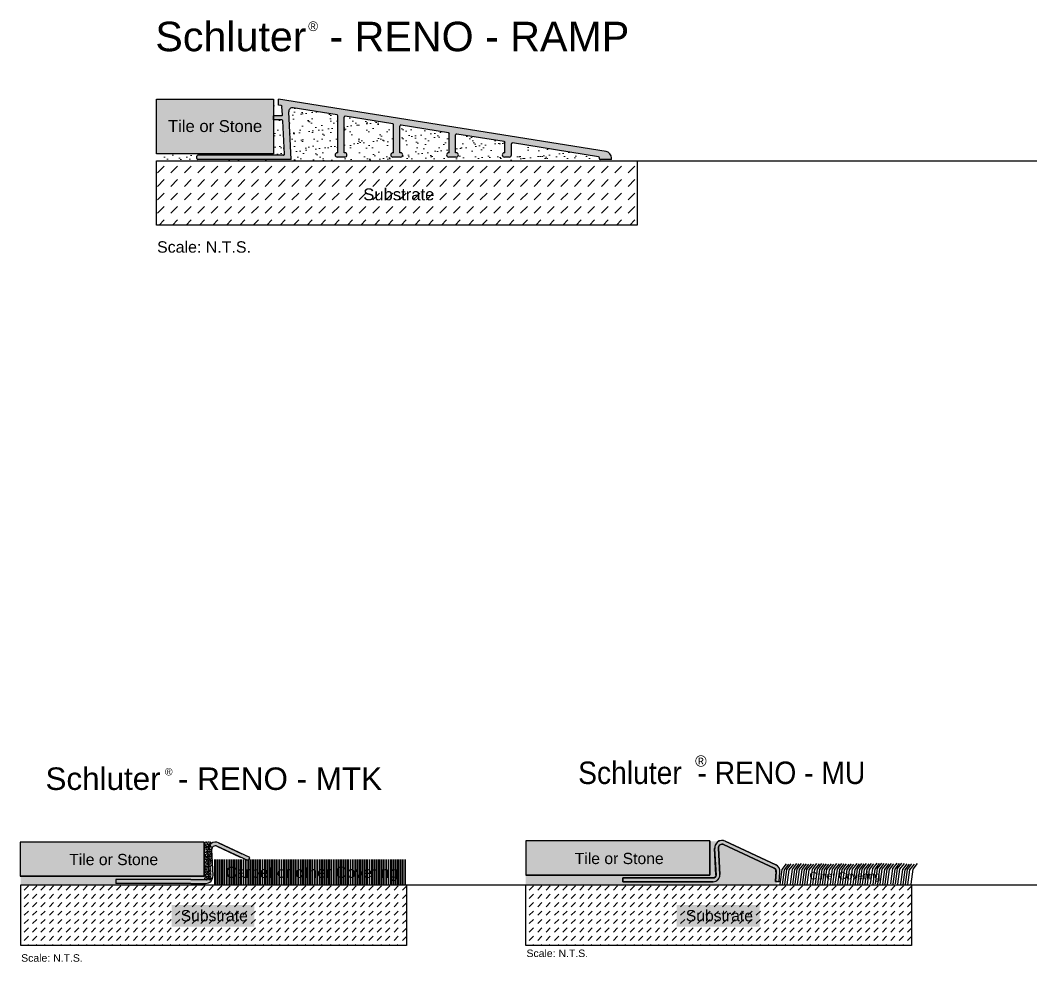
# Model space of a CAD drawing. Header units: inches. Extents: x -272 to 9, y 8 to 62.
# Drawn here: x -90.77 to -80.15, y 51.61 to 61.51 of the extents above; entities that cross this region are included whole.
import ezdxf

# ---------------------------------------------------------------- set-up
doc = ezdxf.new("R2010")
doc.units = ezdxf.units.IN
doc.header["$LTSCALE"] = 0.75
doc.header["$MEASUREMENT"] = 0
doc.linetypes.add('VONLAYER', pattern=[0])
for name, color, linetype in [('1', 1, 'Continuous'), ('150_B90', 7, 'Continuous'), ('Bem', 3, 'Continuous'), ('INSTALLED', 7, 'Continuous'), ('Profil', 7, 'Continuous'), ('TEXT', 7, 'Continuous'), ('var3', 7, 'Continuous'), ('var4', 7, 'Continuous')]:
    doc.layers.add(name, color=color, linetype=linetype)
doc.layers.add('HATCH', color=249, linetype='Continuous', lineweight=15)
doc.styles.add('ARIAL', font='arial.ttf')
doc.styles.add('STYLE1', font='arial.ttf')
pattern_1 = [(37.5, (-98.246777, 48.623307), (-0.000629932, 0.0192682), [0, -0.01519997, 0, -0.016999966, 0, -0.016249968]), (7.5, (-98.246777, 48.623307), (0.01769773, 0.028221404), [0, -0.008199984, 0, -0.013699973, 0, -0.00524999]), (327.5, (-98.259077, 48.623307), (0.03114137, 5.6582e-05), [0, -0.00499999, 0, -0.017999964, 0, -0.023499953]), (317.5, (-98.259077, 48.623307), (0.03006122, 0.00877673), [0, -0.002499995, 0, -0.011799976, 0, -0.013499973])]

# ---------------------------------------------------------------- blocks, each defined once
blk = doc.blocks.new('A$C5E5F01BA')
at = {"layer": 'Profil'}
for p, q in [((27.37, 10.81), (40.84, 4.53)), ((24.53, 9), (24.53, 9)), ((24.9, 1.79), (24.53, 8.9)), ((25.9, 1.84), (25.53, 8.95)), ((26.95, 9.91), (40.42, 3.63)), ((0, 1), (24.16, 1)), ((0, 0), (0, 1)), ((40.77, 0.09), (41, 2.68)), ((41.77, 0), (40.77, 0.09)), ((41.77, 0), (41.99, 2.55)), ((0, 0), (24.16, 0))]:
    blk.add_line(p, q, dxfattribs=at)
for centre, radius, start, end in [((26.53, 9), 2, 65, 183), ((26.53, 9), 1, 65, 183), ((40, 2.72), 1, 355, 65), ((40, 2.72), 2, 355, 65), ((24.15, 1.75), 1.75, 270.0589, 4.0494), ((24.16, 1.75), 0.75, 270, 3)]:
    blk.add_arc(centre, radius, start, end, dxfattribs=at)

msp = doc.modelspace()

# ---------------------------------------------------------------- hatches: boundary and pattern name
for color, points in [(253, [(-88.839, 52.87), (-90.774, 52.87), (-90.774, 52.512), (-88.839, 52.512)]), (253, [(-83.523, 52.881), (-85.458, 52.881), (-85.458, 52.523), (-83.523, 52.523)]), (0, [(-83.361, 52.878, 0.565773), (-83.473, 52.803), (-83.458, 52.523, -0.429634), (-83.488, 52.492), (-84.439, 52.492), (-84.439, 52.453), (-83.488, 52.453, 0.445903), (-83.419, 52.529), (-83.434, 52.805, -0.565773), (-83.378, 52.843), (-82.848, 52.595, -0.315299), (-82.825, 52.556), (-82.834, 52.456), (-82.795, 52.453), (-82.786, 52.553, 0.315299), (-82.831, 52.631)])]:
    msp.add_hatch(color=color).paths.add_polyline_path(points)
h = msp.add_hatch()
h.set_pattern_fill('AR-SAND', color=256, scale=0.0007874, style=0)
h.set_pattern_definition([(37.5, (-88.07357, 47.676087), (-0.00125986, 0.0385364), [0, -0.03039994, 0, -0.03399993, 0, -0.03249994]), (7.5, (-88.07357, 47.676087), (0.03539546, 0.0564428), [0, -0.01639997, 0, -0.02739995, 0, -0.01049998]), (327.5, (-88.09817, 47.676087), (0.06228274, 0.00011316), [0, -0.00999998, 0, -0.03599993, 0, -0.0469999]), (317.5, (-88.09817, 47.676087), (0.06012244, 0.01755345), [0, -0.00499999, 0, -0.02359995, 0, -0.02699995])])
h.paths.add_polyline_path([(-84.439, 52.488), (-83.488, 52.488, 0.429634), (-83.458, 52.519), (-83.473, 52.799, -0.30315), (-83.428, 52.874), (-83.435, 52.877), (-83.523, 52.877), (-83.523, 52.519), (-85.458, 52.519), (-85.458, 52.413), (-82.819, 52.413), (-82.822, 52.451), (-82.834, 52.452), (-82.827, 52.526), (-82.831, 52.577, 0.142824), (-82.848, 52.591), (-83.378, 52.838, 0.565773), (-83.434, 52.801), (-83.419, 52.525, -0.445596), (-83.488, 52.448), (-84.439, 52.448)])
h = msp.add_hatch()
h.set_pattern_fill('DASH', color=256, scale=0.019685, angle=45, style=0)
h.set_pattern_definition([(45, (-93.384093, 47.6803), (9e-18, 0.08838817), [0.0624999, -0.0624999])])
h.paths.add_polyline_path([(-90.769, 52.418), (-86.713, 52.418), (-86.713, 51.781), (-90.769, 51.781)])
h = msp.add_hatch()
h.set_pattern_fill('DASH', color=256, scale=0.019685, angle=45, style=0)
h.set_pattern_definition([(45, (-88.07357, 47.6803), (9e-18, 0.08838817), [0.0624999, -0.0624999])])
h.paths.add_polyline_path([(-85.458, 52.418), (-81.402, 52.418), (-81.402, 51.781), (-85.458, 51.781)])
at = {"true_color": 0xffffff}
for points in [[(-89.181, 52.207), (-88.311, 52.207), (-88.311, 51.979), (-89.181, 51.979)], [(-83.871, 52.207), (-83, 52.207), (-83, 51.979), (-83.871, 51.979)]]:
    msp.add_hatch(color=7, dxfattribs=at).paths.add_polyline_path(points)
at = {"layer": 'Bem'}
msp.add_hatch(color=0, dxfattribs=at).paths.add_polyline_path([(-88.689, 52.861, 0.567987), (-88.801, 52.785), (-88.787, 52.516, -0.428611), (-88.826, 52.474), (-88.981, 52.474), (-89.769, 52.474), (-89.769, 52.435), (-88.981, 52.435), (-88.826, 52.435, 0.429635), (-88.748, 52.518), (-88.762, 52.787, -0.569168), (-88.706, 52.825), (-88.376, 52.671), (-88.359, 52.707)])
h = msp.add_hatch(dxfattribs=at)
h.set_pattern_fill('AR-SAND', scale=0.0003937, style=0)
h.set_pattern_definition(pattern_1)
h.paths.add_polyline_path([(-88.84, 52.873), (-88.764, 52.873), (-88.764, 52.471), (-88.84, 52.471)])
h = msp.add_hatch(dxfattribs=at)
h.set_pattern_fill('PLAST', color=1, scale=0.003937, angle=90, style=0)
h.set_pattern_definition([(90, (-98.246777, 48.623307), (-0.02499995, 2e-18), []), (90, (-98.249902, 48.623307), (-0.02499995, 2e-18), []), (90, (-98.253027, 48.623307), (-0.02499995, 2e-18), [])])
h.paths.add_polyline_path([(-88.733, 52.685), (-86.715, 52.685), (-86.715, 52.422), (-88.733, 52.422)])
h = msp.add_hatch(dxfattribs=at)
h.set_pattern_fill('AR-SAND', scale=0.0003937, style=0)
h.set_pattern_definition(pattern_1)
h.paths.add_polyline_path([(-88.818, 52.511), (-90.769, 52.511), (-90.769, 52.417), (-88.818, 52.417)])
at = {"layer": 'HATCH', "linetype": 'Continuous'}
for color, points in [(254, [(-88.11, 60.11), (-88.11, 60.685), (-89.34, 60.685), (-89.34, 60.11)]), (7, [(-87.951, 60.551, -0.477511), (-87.905, 60.592), (-87.443, 60.518, -0.368424), (-87.435, 60.509), (-87.435, 60.119), (-87.441, 60.119, 1), (-87.441, 60.074), (-87.361, 60.074, 1), (-87.361, 60.119), (-87.368, 60.119), (-87.368, 60.495, -0.461535), (-87.356, 60.505), (-86.857, 60.425, -0.368424), (-86.849, 60.415), (-86.849, 60.119), (-86.855, 60.119, 1), (-86.855, 60.074), (-86.775, 60.074, 1), (-86.775, 60.119), (-86.782, 60.119), (-86.782, 60.401, -0.461535), (-86.77, 60.411), (-86.271, 60.331, -0.368424), (-86.263, 60.321), (-86.263, 60.119), (-86.269, 60.119, 1), (-86.269, 60.074), (-86.189, 60.074, 1), (-86.189, 60.119), (-86.196, 60.119), (-86.196, 60.307, -0.461535), (-86.184, 60.317), (-85.685, 60.237, -0.368424), (-85.677, 60.227), (-85.677, 60.119), (-85.683, 60.119, 1), (-85.683, 60.074), (-85.632, 60.074, 0.414214), (-85.61, 60.097), (-85.61, 60.213, -0.461535), (-85.598, 60.223), (-84.694, 60.078, -0.368424), (-84.685, 60.068), (-84.685, 60.059, 0.414214), (-84.676, 60.049), (-84.557, 60.049), (-84.557, 60.065, 0.368424), (-84.615, 60.133), (-88.057, 60.685), (-88.057, 60.62), (-88.03, 60.616, -0.353628), (-88.022, 60.606), (-88.017, 60.52, -0.429634), (-88.027, 60.51), (-88.11, 60.51), (-88.11, 60.465), (-88.024, 60.465, -0.39896), (-88.014, 60.456), (-87.995, 60.104, -0.429634), (-88.005, 60.094), (-88.907, 60.094, 0.414214), (-88.917, 60.084), (-88.917, 60.059, 0.414214), (-88.907, 60.049), (-87.925, 60.049)])]:
    msp.add_hatch(color=color, dxfattribs=at).paths.add_polyline_path(points)
h = msp.add_hatch(dxfattribs=at)
h.set_pattern_fill('AR-SAND', scale=0.075, style=0)
h.set_pattern_definition([(37.5, (-101.77622, 60.04921), (-0.0047245, 0.1445118), [0, -0.114, 0, -0.1275, 0, -0.121875]), (7.5, (-101.77622, 60.0492), (0.1327333, 0.211661), [0, -0.0615, 0, -0.10275, 0, -0.039375]), (327.5, (-101.86847, 60.04921), (0.2335606, 0.0004244), [0, -0.0375, 0, -0.135, 0, -0.17625]), (317.5, (-101.86847, 60.0492), (0.2254595, 0.0658257), [0, -0.01875, 0, -0.0885, 0, -0.10125])])
h.paths.add_polyline_path([(-88.917, 60.084, -0.414214), (-88.907, 60.094), (-88.005, 60.094, 0.429634), (-87.995, 60.104), (-88.014, 60.456, 0.39896), (-88.024, 60.465), (-88.11, 60.465), (-88.11, 60.11), (-89.34, 60.11), (-89.34, 60.034), (-84.557, 60.034), (-84.557, 60.049), (-84.676, 60.049, -0.414214), (-84.685, 60.059), (-84.685, 60.068, 0.368424), (-84.694, 60.078), (-85.598, 60.223, 0.461535), (-85.61, 60.213), (-85.61, 60.097, -0.414214), (-85.632, 60.074), (-85.683, 60.074, -1), (-85.683, 60.119), (-85.677, 60.119), (-85.677, 60.227, 0.368424), (-85.685, 60.237), (-86.184, 60.317, 0.461535), (-86.196, 60.307), (-86.196, 60.119), (-86.189, 60.119, -1), (-86.189, 60.074), (-86.269, 60.074, -1), (-86.269, 60.119), (-86.263, 60.119), (-86.263, 60.321, 0.368424), (-86.271, 60.331), (-86.77, 60.411, 0.461535), (-86.782, 60.401), (-86.782, 60.119), (-86.775, 60.119, -1), (-86.775, 60.074), (-86.855, 60.074, -1), (-86.855, 60.119), (-86.849, 60.119), (-86.849, 60.415, 0.368424), (-86.857, 60.425), (-87.356, 60.505, 0.461535), (-87.368, 60.495), (-87.368, 60.119), (-87.361, 60.119, -1), (-87.361, 60.074), (-87.441, 60.074, -1), (-87.441, 60.119), (-87.435, 60.119), (-87.435, 60.509, 0.368424), (-87.443, 60.518), (-87.905, 60.592, 0.477511), (-87.951, 60.551), (-87.925, 60.049), (-88.907, 60.049, -0.414214), (-88.917, 60.059)])
h.paths.add_polyline_path([(-88.022, 60.606, 0.353628), (-88.03, 60.616), (-88.057, 60.62), (-88.057, 60.685), (-88.11, 60.685), (-88.11, 60.51), (-88.027, 60.51, 0.429634), (-88.017, 60.52)])
h = msp.add_hatch(dxfattribs=at)
h.set_pattern_fill('DASH', scale=0.8, angle=45, style=0)
h.set_pattern_definition([(45, (-101.77622, 60.04921), (1e-17, 0.14142136), [0.1, -0.1])])
h.paths.add_polyline_path([(-84.287, 60.034), (-89.34, 60.034), (-89.34, 59.36), (-84.287, 59.36)])
h.paths.add_polyline_path([(-87.199, 59.585), (-86.387, 59.585), (-86.387, 59.779), (-87.199, 59.779)], flags=24)

# ---------------------------------------------------------------- linework, layer by layer
for p, q in [((-88.839, 52.87), (-88.839, 52.512)), ((-83.523, 52.881), (-83.523, 52.523)), ((-83.428, 52.878), (-83.435, 52.881)), ((-82.848, 52.595), (-83.378, 52.843)), ((-83.458, 52.523), (-83.473, 52.803)), ((-83.434, 52.805), (-83.419, 52.529)), ((-88.839, 52.512), (-90.774, 52.512)), ((-83.523, 52.523), (-85.458, 52.523)), ((-84.439, 52.492), (-83.488, 52.492)), ((-84.439, 52.453), (-84.439, 52.492)), ((-82.834, 52.456), (-82.827, 52.53)), ((-82.827, 52.53), (-82.831, 52.581)), ((-83.488, 52.453), (-84.439, 52.453)), ((-82.822, 52.455), (-82.834, 52.456))]:
    msp.add_line(p, q)
at = {"color": 1}
for p, q in [((-82.764, 52.582), (-82.718, 52.641)), ((-82.739, 52.578), (-82.693, 52.637)), ((-82.714, 52.582), (-82.667, 52.641)), ((-82.688, 52.578), (-82.642, 52.637)), ((-82.655, 52.586), (-82.608, 52.645)), ((-82.629, 52.582), (-82.583, 52.641)), ((-82.604, 52.586), (-82.558, 52.645)), ((-82.579, 52.582), (-82.532, 52.641)), ((-82.553, 52.582), (-82.507, 52.641)), ((-82.528, 52.578), (-82.482, 52.637)), ((-82.503, 52.582), (-82.456, 52.641)), ((-82.478, 52.578), (-82.431, 52.637)), ((-82.444, 52.586), (-82.397, 52.645)), ((-82.419, 52.582), (-82.372, 52.641)), ((-82.393, 52.586), (-82.347, 52.645)), ((-82.368, 52.582), (-82.322, 52.641)), ((-82.343, 52.582), (-82.296, 52.641)), ((-82.317, 52.578), (-82.271, 52.637)), ((-82.292, 52.582), (-82.246, 52.641)), ((-82.267, 52.578), (-82.22, 52.637)), ((-82.233, 52.586), (-82.187, 52.645)), ((-82.208, 52.582), (-82.161, 52.641)), ((-82.182, 52.586), (-82.136, 52.645)), ((-82.157, 52.582), (-82.111, 52.641)), ((-82.132, 52.582), (-82.085, 52.641)), ((-82.107, 52.578), (-82.06, 52.637)), ((-82.081, 52.582), (-82.035, 52.641)), ((-82.056, 52.578), (-82.01, 52.637)), ((-82.022, 52.586), (-81.976, 52.645)), ((-81.997, 52.582), (-81.951, 52.641)), ((-81.972, 52.586), (-81.925, 52.645)), ((-81.946, 52.582), (-81.9, 52.641)), ((-81.921, 52.586), (-81.875, 52.645)), ((-81.896, 52.582), (-81.849, 52.641)), ((-81.87, 52.586), (-81.824, 52.645)), ((-81.845, 52.582), (-81.799, 52.641)), ((-81.811, 52.59), (-81.765, 52.649)), ((-81.786, 52.586), (-81.74, 52.645)), ((-81.761, 52.59), (-81.714, 52.649)), ((-81.736, 52.586), (-81.689, 52.645)), ((-81.71, 52.586), (-81.664, 52.645)), ((-81.685, 52.582), (-81.639, 52.641)), ((-81.66, 52.586), (-81.613, 52.645)), ((-81.634, 52.582), (-81.588, 52.641)), ((-81.601, 52.59), (-81.554, 52.649)), ((-81.575, 52.586), (-81.529, 52.645)), ((-81.55, 52.59), (-81.504, 52.649)), ((-81.525, 52.586), (-81.478, 52.645)), ((-81.495, 52.582), (-81.449, 52.641)), ((-81.47, 52.578), (-81.424, 52.637)), ((-81.445, 52.582), (-81.398, 52.641)), ((-81.419, 52.578), (-81.373, 52.637)), ((-81.386, 52.586), (-81.339, 52.645)), ((-82.785, 52.422), (-82.764, 52.582)), ((-82.76, 52.418), (-82.739, 52.578)), ((-82.735, 52.422), (-82.714, 52.582)), ((-82.709, 52.418), (-82.688, 52.578)), ((-82.676, 52.426), (-82.655, 52.586)), ((-82.65, 52.422), (-82.629, 52.582)), ((-82.625, 52.426), (-82.604, 52.586)), ((-82.6, 52.422), (-82.579, 52.582)), ((-82.575, 52.422), (-82.553, 52.582)), ((-82.549, 52.418), (-82.528, 52.578)), ((-82.524, 52.422), (-82.503, 52.582)), ((-82.499, 52.418), (-82.478, 52.578)), ((-82.465, 52.426), (-82.444, 52.586)), ((-82.44, 52.422), (-82.419, 52.582)), ((-82.414, 52.426), (-82.393, 52.586)), ((-82.389, 52.422), (-82.368, 52.582)), ((-82.364, 52.422), (-82.343, 52.582)), ((-82.338, 52.418), (-82.317, 52.578)), ((-82.313, 52.422), (-82.292, 52.582)), ((-82.288, 52.418), (-82.267, 52.578)), ((-82.254, 52.426), (-82.233, 52.586)), ((-82.229, 52.422), (-82.208, 52.582)), ((-82.204, 52.426), (-82.182, 52.586)), ((-82.178, 52.422), (-82.157, 52.582)), ((-82.153, 52.422), (-82.132, 52.582)), ((-82.128, 52.418), (-82.107, 52.578)), ((-82.102, 52.422), (-82.081, 52.582)), ((-82.077, 52.418), (-82.056, 52.578)), ((-82.043, 52.426), (-82.022, 52.586)), ((-82.018, 52.422), (-81.997, 52.582)), ((-81.993, 52.426), (-81.972, 52.586)), ((-81.967, 52.422), (-81.946, 52.582)), ((-81.942, 52.426), (-81.921, 52.586)), ((-81.917, 52.422), (-81.896, 52.582)), ((-81.892, 52.426), (-81.87, 52.586)), ((-81.866, 52.422), (-81.845, 52.582)), ((-81.833, 52.43), (-81.811, 52.59)), ((-81.807, 52.426), (-81.786, 52.586)), ((-81.782, 52.43), (-81.761, 52.59)), ((-81.757, 52.426), (-81.736, 52.586)), ((-81.731, 52.426), (-81.71, 52.586)), ((-81.706, 52.422), (-81.685, 52.582)), ((-81.681, 52.426), (-81.66, 52.586)), ((-81.655, 52.422), (-81.634, 52.582)), ((-81.622, 52.43), (-81.601, 52.59)), ((-81.596, 52.426), (-81.575, 52.586)), ((-81.571, 52.43), (-81.55, 52.59)), ((-81.546, 52.426), (-81.525, 52.586)), ((-81.516, 52.422), (-81.495, 52.582)), ((-81.491, 52.418), (-81.47, 52.578)), ((-81.466, 52.422), (-81.445, 52.582)), ((-81.44, 52.418), (-81.419, 52.578)), ((-81.407, 52.426), (-81.386, 52.586))]:
    msp.add_line(p, q, dxfattribs=at)
for points in [[(-88.839, 52.87), (-90.774, 52.87), (-90.774, 52.512), (-88.839, 52.512)], [(-83.523, 52.881), (-85.458, 52.881), (-85.458, 52.523), (-83.523, 52.523)]]:
    msp.add_lwpolyline(points, close=True, dxfattribs=at)
msp.add_lwpolyline([(-83.361, 52.878, 0.565773), (-83.473, 52.803), (-83.458, 52.523, -0.429634), (-83.488, 52.492), (-84.439, 52.492), (-84.439, 52.453), (-83.488, 52.453, 0.445596), (-83.419, 52.529), (-83.434, 52.805, -0.565773), (-83.378, 52.843), (-82.848, 52.595, -0.315299), (-82.825, 52.556), (-82.834, 52.456), (-82.795, 52.453), (-82.786, 52.553, 0.315299), (-82.831, 52.631)], format="xyb", close=True)
for points in [[(-90.769, 52.418), (-86.713, 52.418), (-86.713, 51.781), (-90.769, 51.781)], [(-85.458, 52.418), (-81.402, 52.418), (-81.402, 51.781), (-85.458, 51.781)]]:
    msp.add_lwpolyline(points, close=True)
for centre, radius, start, end in [((-83.394, 52.807), 0.0787, 115.5412, 183), ((-83.394, 52.807), 0.0394, 65, 183), ((-82.864, 52.56), 0.0394, 32.487, 65), ((-83.488, 52.522), 0.0691, 270.0589, 6.129), ((-83.488, 52.522), 0.0295, 270, 3)]:
    msp.add_arc(centre, radius, start, end)
at = {"layer": '1'}
for p, q in [((-89.34, 60.034), (-50.345, 60.034)), ((-90.769, 52.418), (8.64, 52.418))]:
    msp.add_line(p, q, dxfattribs=at)
at = {"layer": '150_B90', "color": 7, "linetype": 'Continuous'}
for p, q in [((-84.615, 60.133), (-88.057, 60.685)), ((-88.057, 60.62), (-88.057, 60.685)), ((-88.03, 60.616), (-88.057, 60.62)), ((-88.017, 60.52), (-88.022, 60.606)), ((-87.443, 60.518), (-87.905, 60.592)), ((-88.11, 60.465), (-88.11, 60.51)), ((-88.027, 60.51), (-88.11, 60.51)), ((-88.024, 60.465), (-88.11, 60.465)), ((-87.925, 60.049), (-87.951, 60.551)), ((-87.435, 60.119), (-87.435, 60.509)), ((-87.368, 60.119), (-87.368, 60.495)), ((-86.857, 60.425), (-87.356, 60.505)), ((-87.995, 60.104), (-88.014, 60.456)), ((-86.849, 60.119), (-86.849, 60.415)), ((-86.782, 60.119), (-86.782, 60.401)), ((-86.271, 60.331), (-86.77, 60.411)), ((-86.263, 60.119), (-86.263, 60.321)), ((-86.196, 60.119), (-86.196, 60.307)), ((-85.685, 60.237), (-86.184, 60.317)), ((-85.677, 60.119), (-85.677, 60.227)), ((-85.61, 60.097), (-85.61, 60.213)), ((-84.694, 60.078), (-85.598, 60.223)), ((-88.917, 60.059), (-88.917, 60.084)), ((-88.005, 60.094), (-88.907, 60.094)), ((-87.925, 60.049), (-88.907, 60.049)), ((-87.435, 60.119), (-87.441, 60.119)), ((-87.361, 60.074), (-87.441, 60.074)), ((-87.361, 60.119), (-87.368, 60.119)), ((-86.849, 60.119), (-86.855, 60.119)), ((-86.775, 60.074), (-86.855, 60.074)), ((-86.775, 60.119), (-86.782, 60.119)), ((-86.263, 60.119), (-86.269, 60.119)), ((-86.189, 60.074), (-86.269, 60.074)), ((-86.189, 60.119), (-86.196, 60.119)), ((-85.677, 60.119), (-85.683, 60.119)), ((-85.632, 60.074), (-85.683, 60.074)), ((-84.685, 60.059), (-84.685, 60.068)), ((-84.557, 60.049), (-84.676, 60.049)), ((-84.557, 60.049), (-84.557, 60.065))]:
    msp.add_line(p, q, dxfattribs=at)
for centre, radius, start, end in [((-88.031, 60.606), 0.00984, 3, 80.9), ((-87.911, 60.553), 0.0402, 80.9, 183), ((-88.027, 60.52), 0.00984, 270, 3), ((-88.024, 60.455), 0.00984, 3, 90), ((-87.444, 60.509), 0.00984, 0, 80.9), ((-87.358, 60.495), 0.00984, 80.9, 180), ((-86.858, 60.415), 0.00984, 0, 80.9), ((-86.772, 60.401), 0.00984, 80.9, 180), ((-86.272, 60.321), 0.00984, 0, 80.9), ((-86.186, 60.307), 0.00984, 80.9, 180), ((-85.686, 60.227), 0.00984, 0, 80.9), ((-85.6, 60.213), 0.00984, 80.9, 180), ((-88.907, 60.084), 0.00984, 90, 180), ((-88.907, 60.059), 0.00984, 180, 270), ((-88.005, 60.104), 0.00984, 270, 3), ((-87.441, 60.097), 0.0224, 90, 270), ((-87.361, 60.097), 0.0224, 270, 90), ((-86.855, 60.097), 0.0224, 90, 270), ((-86.775, 60.097), 0.0224, 270, 90), ((-86.269, 60.097), 0.0224, 90, 270), ((-86.189, 60.097), 0.0224, 270, 90), ((-85.683, 60.097), 0.0224, 90, 270), ((-85.632, 60.097), 0.0224, 270, 0), ((-84.695, 60.068), 0.00984, 0, 80.9), ((-84.676, 60.059), 0.00984, 180, 270), ((-84.626, 60.065), 0.0689, 0, 80.9)]:
    msp.add_arc(centre, radius, start, end, dxfattribs=at)
at = {"layer": 'INSTALLED', "color": 1, "linetype": 'Continuous'}
for p, q in [((-89.34, 60.685), (-88.11, 60.685)), ((-89.34, 60.11), (-89.34, 60.685)), ((-88.11, 60.685), (-88.11, 60.11)), ((-88.11, 60.11), (-89.34, 60.11)), ((-89.34, 60.034), (-84.287, 60.034)), ((-89.34, 60.034), (-84.287, 60.034)), ((-89.34, 59.36), (-89.34, 60.034)), ((-84.287, 60.034), (-84.287, 59.36)), ((-84.287, 59.36), (-89.34, 59.36))]:
    msp.add_line(p, q, dxfattribs=at)
at = {"layer": 'var3', "color": 7, "linetype": 'ByBlock'}
for p, q in [((-88.705, 52.825), (-88.461, 52.712)), ((-88.688, 52.861), (-88.445, 52.747)), ((-88.786, 52.516), (-88.8, 52.785)), ((-88.747, 52.518), (-88.761, 52.788)), ((-88.981, 52.475), (-89.768, 52.475)), ((-89.768, 52.475), (-89.768, 52.435)), ((-88.981, 52.435), (-89.768, 52.435)), ((-88.981, 52.475), (-88.825, 52.475)), ((-88.981, 52.435), (-88.825, 52.435))]:
    msp.add_line(p, q, dxfattribs=at)
at = {"layer": 'var3', "linetype": 'ByBlock'}
for p, q in [((-88.375, 52.671), (-88.705, 52.825)), ((-88.359, 52.707), (-88.688, 52.861)), ((-88.375, 52.671), (-88.359, 52.707))]:
    msp.add_line(p, q, dxfattribs=at)
at = {"layer": 'var3', "color": 7, "linetype": 'ByBlock'}
for centre, radius, start, end in [((-88.722, 52.79), 0.0787, 64.9999, 183.0001), ((-88.722, 52.79), 0.0394, 64.9999, 183.0001), ((-88.825, 52.514), 0.0787, 270, 3.0001), ((-88.825, 52.514), 0.0394, 270, 3.0001)]:
    msp.add_arc(centre, radius, start, end, dxfattribs=at)

# ---------------------------------------------------------------- block references
at = {"xscale": 0.03937, "yscale": 0.03937, "zscale": 0.03937}
msp.add_blockref('A$C5E5F01BA', (-84.439, 52.453), dxfattribs=at)

# ---------------------------------------------------------------- texts
at = {"layer": 'INSTALLED', "color": 7, "linetype": 'Continuous', "insert": (-89.335, 59.189), "char_height": 0.12, "width": 4.38913, "attachment_point": 1, "style": 'STYLE1'}
msp.add_mtext('{\\fArial|b0|i0|c0|p32;Scale: N.T.S.}', dxfattribs=at)
at = {"layer": 'TEXT', "color": 7, "linetype": 'Continuous', "style": 'STYLE1'}
for s, height, p in [('Schluter  - RENO - RAMP', 0.31012, (-89.353, 61.188)), ('®', 0.101, (-87.746, 61.4)), ('Tile or Stone', 0.125, (-89.22, 60.338)), ('Substrate', 0.125, (-87.167, 59.62)), ('®', 0.118, (-83.678, 53.663)), ('®', 0.0787, (-89.253, 53.57))]:
    msp.add_text(s, height=height, dxfattribs=at).set_placement(p)
at = {"layer": 'var4', "linetype": 'VONLAYER', "style": 'ARIAL'}
for s, height, p in [('Schluter  - RENO - MTK', 0.23622, (-90.508, 53.418)), ('Tile or Stone', 0.11811, (-90.259, 52.627)), ('Tile or Stone', 0.11811, (-84.944, 52.638)), ('Carpet or other Covering', 0.11811, (-88.615, 52.493)), ('Other Covering', 0.07874, (-82.476, 52.477)), ('Substrate', 0.1181, (-89.087, 52.036)), ('Substrate', 0.1181, (-83.776, 52.036)), ('Scale: N.T.S.', 0.07874, (-90.764, 51.611)), ('Scale: N.T.S.', 0.07874, (-85.451, 51.66))]:
    msp.add_text(s, height=height, dxfattribs=at).set_placement(p)
at = {"layer": 'var4', "linetype": 'VONLAYER', "style": 'ARIAL', "width": 0.9}
msp.add_text('Schluter  - RENO - MU', height=0.23622, dxfattribs=at).set_placement((-84.908, 53.48))

doc.saveas('drawing.dxf')
